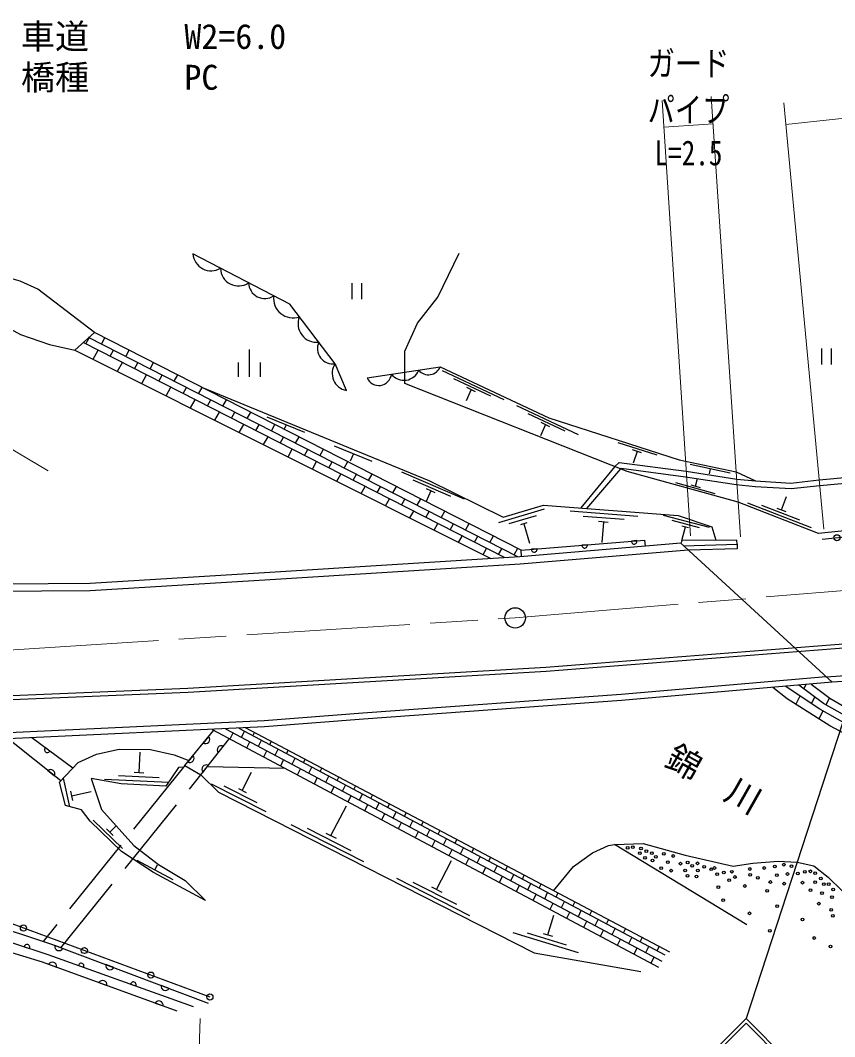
# Model space of a CAD drawing. Units: millimetres at full size, sheet at 1:1000; details may follow other scales. Extents: x 40000 to 680000, y 20000 to 380000.
# Drawn here: x 432015 to 491818, y 243536 to 318172 of the extents above; entities that cross this region are included whole.
import ezdxf
from ezdxf.enums import TextEntityAlignment as Align

# ---------------------------------------------------------------- set-up
doc = ezdxf.new("R2010")
doc.units = ezdxf.units.MM
doc.header["$LTSCALE"] = 1000
doc.linetypes.add('CHAIN', pattern=[18.5, 12, -1.5, 3.5, -1.5])
doc.linetypes.add('DASHED', pattern=[7.5, 6, -1.5])
for name, color, linetype, lineweight in [('M-BGD', 7, 'Continuous', 25), ('M-BMK', 2, 'CHAIN', 13), ('M-BMK-HTXT', 7, 'Continuous', 13), ('M-BMK-SRVR', 3, 'Continuous', 25), ('M-STR-HTXT', 7, 'Continuous', 13), ('M-STR-STR1', 1, 'Continuous', 25), ('M-STR-STRC', 7, 'Continuous', 25)]:
    doc.layers.add(name, color=color, linetype=linetype, lineweight=lineweight)
doc.styles.add('ＭＳ ゴシック', font='')
doc.styles.get('ＭＳ ゴシック').set_extended_font_data('MS Gothic')

msp = doc.modelspace()

# ---------------------------------------------------------------- linework, layer by layer
at = {"layer": 'M-BGD'}
for p, q in [((456367, 298861), (456367, 297687)), ((457067, 298861), (457067, 297687)), ((436837, 294412), (437082, 294848)), ((468556, 278775), (437033, 294873)), ((437973, 294393), (438233, 294854)), ((467579, 278713), (436638, 294514)), ((437356, 293294), (437728, 293957)), ((438620, 293502), (438865, 293938)), ((439756, 293483), (440016, 293945)), ((448844, 291997), (448844, 293990)), ((490861, 294064), (490861, 292890)), ((491561, 294064), (491561, 292890)), ((439146, 292397), (439511, 293046)), ((440402, 292591), (440647, 293027)), ((441539, 292572), (441799, 293036)), ((448044, 291997), (448044, 293043)), ((449644, 291997), (449644, 293043)), ((440935, 291499), (441293, 292136)), ((442185, 291681), (442430, 292117)), ((443321, 291662), (443583, 292127)), ((467548, 290311), (463024, 292442)), ((466566, 290574), (463852, 291853)), ((442725, 290602), (443076, 291226)), ((443967, 290771), (444212, 291207)), ((445104, 290752), (445366, 291218)), ((465449, 290901), (464816, 291200)), ((465133, 291051), (464749, 290236)), ((444515, 289704), (444859, 290315)), ((445750, 289860), (445995, 290296)), ((446886, 289841), (447149, 290309)), ((473004, 287741), (468481, 289872)), ((446305, 288807), (446641, 289405)), ((447533, 288950), (447778, 289386)), ((448669, 288931), (448933, 289400)), ((452916, 287899), (450141, 289039)), ((472023, 288004), (469309, 289283)), ((448095, 287909), (448424, 288495)), ((449315, 288040), (449560, 288476)), ((450452, 288021), (450716, 288491)), ((451528, 288469), (451395, 288144)), ((470589, 288481), (470205, 287666)), ((470905, 288331), (470272, 288630)), ((449885, 287012), (450206, 287584)), ((451098, 287129), (451343, 287565)), ((452234, 287110), (452499, 287582)), ((451674, 286114), (451989, 286674)), ((452880, 286219), (453126, 286655)), ((454017, 286200), (454282, 286673)), ((457857, 285772), (455082, 286912)), ((478787, 286232), (475929, 287146)), ((477636, 286411), (476970, 286624)), ((456470, 286342), (456242, 285787)), ((477303, 286518), (477029, 285660)), ((453464, 285217), (453772, 285764)), ((454663, 285309), (454908, 285745)), ((455799, 285290), (456066, 285763)), ((484144, 284917), (481211, 285547)), ((482678, 285232), (482602, 284880)), ((455254, 284319), (455554, 284853)), ((456446, 284398), (456691, 284834)), ((457582, 284379), (457849, 284854)), ((464624, 282998), (460042, 285000)), ((463623, 283206), (460874, 284407)), ((481602, 283966), (481755, 284516)), ((490901, 280064), (538374, 284958)), ((457044, 283422), (457337, 283943)), ((458228, 283488), (458473, 283924)), ((459365, 283469), (459632, 283945)), ((462485, 283474), (461844, 283755)), ((480117, 284224), (483007, 283418)), ((481265, 284059), (481939, 283872)), ((458834, 282524), (459119, 283033)), ((460011, 282578), (460256, 283014)), ((461147, 282559), (461416, 283036)), ((462165, 283614), (461821, 282829)), ((487907, 282220), (488288, 283198)), ((462930, 281648), (463199, 282127)), ((470488, 282277), (467133, 281279)), ((485425, 282737), (490083, 280920)), ((486433, 282569), (489228, 281479)), ((487580, 282347), (488233, 282093)), ((460624, 281627), (460902, 282122)), ((461793, 281667), (462039, 282103)), ((469902, 281790), (467890, 281191)), ((477370, 281730), (472386, 282123)), ((476350, 281510), (473359, 281745)), ((482633, 280924), (479248, 281815)), ((481903, 280900), (479872, 281434)), ((462413, 280729), (462685, 281212)), ((463576, 280757), (463821, 281193)), ((464712, 280738), (464982, 281218)), ((469216, 281273), (468747, 281133)), ((468982, 281203), (469409, 279765)), ((475180, 281301), (474482, 281356)), ((474831, 281328), (474713, 279833)), ((480834, 280964), (480566, 279948)), ((481071, 280901), (480597, 281026)), ((464203, 279832), (464467, 280302)), ((465359, 279847), (465604, 280283)), ((466495, 279828), (466766, 280309)), ((477287, 279962), (476887, 279929)), ((465993, 278934), (466250, 279391)), ((467141, 278936), (467386, 279372)), ((468278, 278917), (468549, 279400)), ((469956, 279364), (469555, 279331)), ((473655, 279666), (473254, 279633)), ((489699, 269398), (489541, 269090)), ((489261, 268545), (488954, 267947)), ((490352, 268481), (490100, 267990)), ((491442, 268414), (491176, 267896)), ((490947, 267451), (490651, 266874)), ((444090, 263450), (446225, 266034)), ((446098, 266102), (478883, 248651)), ((447076, 266147), (479118, 249092)), ((447424, 265396), (447643, 265846)), ((448055, 266192), (479353, 249534)), ((448261, 265516), (448480, 265966)), ((479706, 249741), (448543, 266215)), ((449099, 265637), (449209, 265863)), ((434978, 262318), (431127, 265408)), ((435868, 263248), (432855, 265488)), ((445277, 262765), (447374, 265422)), ((445846, 265575), (445447, 265092)), ((448660, 264737), (448879, 265187)), ((449498, 264858), (449717, 265308)), ((450335, 264979), (450447, 265208)), ((434179, 264503), (433857, 264743)), ((440734, 262935), (440806, 264433)), ((446550, 264378), (446938, 264869)), ((449897, 264079), (450116, 264529)), ((450734, 264200), (450954, 264650)), ((451572, 264321), (451685, 264554)), ((444705, 264194), (444306, 263712)), ((451134, 263421), (451353, 263871)), ((451971, 263542), (452190, 263992)), ((452809, 263662), (452924, 263899)), ((434028, 263080), (434516, 262688)), ((440384, 262952), (441083, 262918)), ((444090, 263450), (445277, 262765)), ((445431, 262960), (445819, 263452)), ((445765, 263383), (451471, 263242)), ((448311, 261618), (448992, 262955)), ((452370, 262763), (452589, 263213)), ((453208, 262884), (453427, 263333)), ((454045, 263004), (454162, 263244)), ((435173, 262522), (435627, 260423)), ((438208, 262456), (442894, 262230)), ((439221, 262708), (442218, 262563)), ((446034, 262105), (450043, 260062)), ((453607, 262105), (453826, 262554)), ((454444, 262225), (454663, 262675)), ((455282, 262346), (455401, 262590)), ((455681, 261567), (455900, 262017)), ((435688, 261563), (435836, 260879)), ((435762, 261221), (437228, 261538)), ((446972, 261964), (449378, 260738)), ((448030, 261761), (448592, 261475)), ((454844, 261446), (455063, 261896)), ((456080, 260788), (456299, 261238)), ((456518, 261688), (456639, 261935)), ((456918, 260909), (457137, 261359)), ((457755, 261030), (457877, 261280)), ((454825, 258299), (455969, 260480)), ((457317, 260130), (457536, 260580)), ((458154, 260251), (458373, 260700)), ((458992, 260371), (459116, 260626)), ((458553, 259472), (458773, 259922)), ((459391, 259592), (459610, 260042)), ((460228, 259713), (460354, 259971)), ((437364, 259437), (439521, 257352)), ((438588, 258546), (439049, 259022)), ((451879, 259126), (457225, 256402)), ((459790, 258814), (460009, 259263)), ((460628, 258934), (460847, 259384)), ((461465, 259055), (461592, 259317)), ((438337, 258789), (438840, 258303)), ((453085, 258849), (456292, 257214)), ((454450, 258490), (455199, 258108)), ((461027, 258155), (461246, 258605)), ((461864, 258276), (462083, 258726)), ((462702, 258397), (462831, 258662)), ((462263, 257497), (462482, 257947)), ((463101, 257618), (463320, 258068)), ((463938, 257738), (464069, 258007)), ((485377, 251755), (475641, 257645)), ((463500, 256839), (463719, 257289)), ((464337, 256960), (464557, 257409)), ((465175, 257080), (465308, 257353)), ((465574, 256301), (465793, 256751)), ((440576, 256498), (443214, 255071)), ((441895, 255784), (442095, 256154)), ((462589, 254343), (463676, 256477)), ((464737, 256181), (464956, 256630)), ((466411, 256422), (466546, 256698)), ((466811, 255643), (467030, 256093)), ((467648, 255764), (467784, 256043)), ((465973, 255522), (466192, 255972)), ((467210, 254864), (467429, 255314)), ((468047, 254985), (468266, 255435)), ((468885, 255106), (469023, 255389)), ((459643, 255170), (464989, 252446)), ((460849, 254893), (464056, 253258)), ((462214, 254533), (462963, 254152)), ((468447, 254206), (468666, 254656)), ((469284, 254327), (469503, 254776)), ((470121, 254447), (470261, 254734)), ((469683, 253548), (469902, 253998)), ((470521, 253668), (470740, 254118)), ((471358, 253789), (471499, 254079)), ((470920, 252890), (471139, 253339)), ((471757, 253010), (471976, 253460)), ((472595, 253131), (472738, 253425)), ((470754, 251018), (471194, 252452)), ((472156, 252231), (472376, 252681)), ((472994, 252352), (473213, 252802)), ((473831, 252473), (473976, 252770)), ((473393, 251573), (473612, 252023)), ((474230, 251694), (474450, 252144)), ((475068, 251814), (475215, 252115)), ((468188, 251177), (472969, 249712)), ((469232, 251171), (472101, 250292)), ((470420, 251121), (471089, 250916)), ((474630, 250915), (474849, 251365)), ((475467, 251036), (475686, 251485)), ((476305, 251156), (476453, 251461)), ((476704, 250377), (476923, 250827)), ((477541, 250498), (477691, 250806)), ((432308, 250140), (432690, 250013)), ((435132, 250012), (434546, 250232)), ((475866, 250257), (476085, 250706)), ((477103, 249598), (477322, 250048)), ((477940, 249719), (478160, 250169)), ((478778, 249840), (478930, 250152)), ((478340, 248940), (478559, 249390)), ((434089, 248853), (434677, 248639)), ((436281, 248766), (436659, 248631)), ((438871, 248608), (438285, 248828)), ((437785, 247508), (438373, 247294)), ((440118, 247394), (440497, 247259)), ((442939, 247081), (442353, 247301)), ((441913, 246007), (442501, 245793))]:
    msp.add_line(p, q, dxfattribs=at)
at = {"layer": 'M-BGD', "linetype": 'DASHED'}
for p, q in [((475681, 285410), (473170, 282362)), ((476095, 285247), (473598, 282328)), ((444090, 263450), (433690, 250525)), ((434990, 250065), (445277, 262765))]:
    msp.add_line(p, q, dxfattribs=at)
at = {"layer": 'M-BGD'}
for points in [[(506730, 302910), (511121, 301158), (515496, 299239), (519619, 297371), (524328, 295135), (529874, 291417), (529893, 290238), (533073, 289230), (538808, 289212), (539306, 285968), (538005, 285302), (532774, 284821), (490621, 280485), (484734, 282781), (476591, 285051), (460244, 291508), (460244, 293875), (461180, 295927), (462684, 297849), (464249, 301080)], [(421287, 301236), (422894, 300233), (425061, 299479), (427033, 298929), (428258, 298192), (429369, 297108), (430569, 295915), (432018, 295094), (434157, 294374), (436028, 293960)], [(437451, 295253), (433294, 298431), (432006, 299014), (429911, 299614), (428006, 300421), (427010, 301227)], [(455958, 290992), (455148, 292954), (451804, 297329), (444691, 301017)], [(468803, 279270), (437451, 295253), (436028, 293960), (466564, 278648)], [(457475, 291910), (462854, 292721), (470819, 288969), (480398, 285906), (484586, 285007), (486000, 284345)], [(445280, 291262), (462021, 284387), (467478, 281695), (470443, 282577), (480314, 281799), (482785, 280978), (483090, 279994)], [(475681, 285410), (475997, 285700), (480913, 285053), (484622, 284471), (486000, 284345), (488601, 284188), (490680, 284419), (533310, 288342), (536220, 288515)], [(476095, 285247), (476130, 285279), (480856, 284657), (484572, 284074), (485970, 283946), (488611, 283787), (490721, 284021), (533340, 287943), (536220, 288114)], [(468820, 278795), (468803, 279270), (477854, 280008), (477892, 279552)], [(484654, 279693), (484638, 280000), (480618, 279985), (480517, 279771)], [(480718, 279587), (484654, 279693), (484669, 279366), (481058, 279274)], [(427256, 268424), (444315, 269133), (470601, 270665), (495577, 272627), (531344, 275776), (557129, 278185)], [(427268, 268124), (444330, 268834), (470621, 270365), (495602, 272328), (531371, 275477), (557157, 277886)], [(491195, 269970), (497482, 270408), (497512, 269927), (491634, 269567)], [(490087, 269432), (491462, 268399), (495804, 265880), (499705, 264321), (507730, 262592), (507374, 261271), (499187, 262919), (495196, 264375), (491465, 266359), (488321, 268346), (487286, 269188)], [(507512, 261688), (499022, 263526), (495190, 265070), (490720, 267578), (488175, 269265)], [(507618, 262176), (499169, 264005), (495407, 265522), (490994, 267998), (489190, 269354)], [(344421, 267239), (344881, 267206), (351407, 266535), (371521, 267613), (381047, 266559), (400694, 265383), (411007, 265076), (418272, 261116), (424758, 254290), (445936, 246452)], [(344607, 265913), (350934, 265319), (371489, 266494), (381140, 265271), (400602, 264066), (410345, 263769), (417307, 260122), (423937, 252908), (434046, 249565), (444705, 245754)], [(344648, 266713), (351269, 265985), (371507, 267102), (381207, 266068), (400639, 264866), (410554, 264563), (417802, 260766), (424385, 253603), (434313, 250319), (445816, 246001)], [(344571, 265193), (351220, 264576), (371465, 265651), (381064, 264680), (410144, 263131), (416732, 259335), (423487, 252124), (433615, 249025), (443498, 245430)], [(443992, 263329), (443633, 263307), (442694, 261940), (439415, 262098), (437220, 262505), (437979, 260221), (440339, 257576), (442165, 256186), (444120, 255002), (445609, 253536), (441795, 255600), (439448, 257131), (437145, 259357), (436504, 260194), (435330, 260501), (434883, 262218), (436268, 263666), (437597, 264290), (439270, 264642), (441576, 264634), (443301, 264229), (444388, 263810)], [(445277, 262765), (446579, 261491), (469755, 249681), (477578, 248329)], [(471162, 254258), (472648, 256034), (474023, 257043), (475201, 257576), (475641, 257645), (477748, 257719), (480838, 256873), (484352, 256052), (485817, 256275), (487668, 256431), (489054, 256363), (490278, 256075), (491331, 255245), (492343, 254269), (493276, 253809), (495369, 252990), (496808, 252158), (498711, 250662)]]:
    msp.add_lwpolyline(points, dxfattribs=at)
for centre, radius in [((491982, 280176), 225), ((476616, 257405), 100), ((476999, 257453), 100), ((477504, 257003), 100), ((477596, 257356), 100), ((477888, 256663), 100), ((477985, 257168), 100), ((478399, 257010), 100), ((478685, 256748), 100), ((479269, 256967), 100), ((479956, 256803), 100), ((478441, 256474), 100), ((479074, 255903), 100), ((479573, 256353), 100), ((480488, 256240), 100), ((481022, 256321), 100), ((481354, 256077), 100), ((481746, 256267), 100), ((482232, 256010), 100), ((482983, 255922), 100), ((486640, 255924), 100), ((487418, 256030), 100), ((488081, 256166), 100), ((488656, 256058), 100), ((479816, 255727), 100), ((480840, 255733), 100), ((481009, 255341), 100), ((481678, 255300), 100), ((481773, 255740), 100), ((482753, 255827), 100), ((483192, 255476), 100), ((483676, 255588), 100), ((484264, 255651), 100), ((484496, 255262), 100), ((485579, 255851), 100), ((485621, 255420), 100), ((486178, 255210), 100), ((487576, 255399), 100), ((488344, 255483), 100), ((489112, 255520), 100), ((489628, 255640), 100), ((490032, 255677), 100), ((490391, 255542), 100), ((490810, 255161), 100), ((483276, 254506), 100), ((484075, 255031), 100), ((485211, 254601), 100), ((487093, 254895), 100), ((488102, 254772), 100), ((489456, 254847), 100), ((490391, 254884), 100), ((491020, 254735), 100), ((491378, 254742), 100), ((486851, 254254), 100), ((490047, 254301), 100), ((490887, 254073), 100), ((491623, 253775), 100), ((491715, 254344), 100), ((483634, 253560), 100), ((487587, 253129), 100), ((490655, 253305), 100), ((485558, 252594), 100), ((491570, 252842), 100), ((491689, 252411), 100), ((432247, 251518), 225), ((489450, 252147), 100), ((487061, 251312), 100), ((490318, 250783), 100), ((436716, 249864), 225), ((491513, 250157), 100), ((441599, 248057), 225), ((445936, 246452), 225)]:
    msp.add_circle(centre, radius, dxfattribs=at)
for centre, radius, start, end in [((446035, 301127), 1349, 184.67483, 300.52459), ((448035, 299976), 1314, 180.51832, 304.68111), ((449964, 298920), 1182, 181.16133, 304.03809), ((452038, 297751), 1425, 172.37573, 289.32116), ((453768, 295892), 1360, 157.75706, 277.01239), ((454971, 294076), 1136, 155.80932, 278.96013), ((456171, 292228), 1254, 144.6432, 260.2315), ((461990, 293076), 934, 219.51172, 337.62761), ((458335, 292304), 947, 204.61828, 352.52103), ((460187, 292896), 1159, 218.04368, 339.09564), ((477090, 279914), 203, 175.7009, 13.62429), ((469758, 279316), 203, 175.7009, 13.62429), ((473457, 279618), 203, 175.7009, 13.62429), ((445604, 265368), 318, 240.32201, 40.53974), ((433999, 264598), 203, 134.41279, 332.33618), ((446786, 264590), 318, 61.60347, 221.8212), ((444464, 263988), 318, 240.32201, 40.53974), ((445668, 263172), 318, 61.60347, 221.8212), ((434238, 262842), 318, 331.14716, 131.36489), ((432509, 250107), 203, 332.7364, 170.65979), ((434858, 250173), 318, 169.31479, 329.53252), ((434364, 248694), 318, 349.90202, 150.11976), ((436480, 248728), 203, 331.36774, 169.29113), ((438597, 248769), 318, 169.31479, 329.53252), ((438061, 247350), 318, 349.90202, 150.11976), ((440318, 247356), 203, 331.36774, 169.29113), ((442665, 247242), 318, 169.31479, 329.53252), ((442188, 245849), 318, 349.90202, 150.11976)]:
    msp.add_arc(centre, radius, start, end, dxfattribs=at)
at = {"layer": 'M-BMK'}
msp.add_lwpolyline([(69861, 284264), (93323, 288855), (107216, 291244), (119523, 292916), (124443, 293482), (137622, 294467), (149977, 294661), (164207, 294273), (169344, 293831), (269048, 284031), (368900, 273873), (386988, 272361), (400686, 271448), (416890, 271352), (430176, 271865), (468355, 274288), (569183, 282698)], dxfattribs=at)
at = {"layer": 'M-BMK-HTXT'}
msp.add_line((427831, 288764), (434061, 285085), dxfattribs=at)
at = {"layer": 'M-BMK-SRVR'}
msp.add_circle((468355, 274288), 750, dxfattribs=at)
at = {"layer": 'M-STR-HTXT'}
for p, q in [((535659, 315532), (488238, 310522)), ((481220, 280313), (479150, 312288)), ((482754, 312587), (484902, 280249)), ((491019, 280799), (488089, 312120)), ((482888, 310571), (479276, 310337)), ((444823, 232285), (445210, 244859))]:
    msp.add_line(p, q, dxfattribs=at)
at = {"layer": 'M-STR-STR1'}
msp.add_line((491634, 269567), (480517, 279771), dxfattribs=at)
for points in [[(480517, 279771), (468687, 278783), (450337, 277613), (437133, 276824), (418605, 276677)], [(481058, 279274), (468727, 278245), (450370, 277074), (437152, 276284), (419200, 276142)], [(491195, 269970), (476135, 268657), (457179, 267302), (449924, 266719), (430662, 265827)], [(491634, 269567), (476170, 268219), (457212, 266863), (449952, 266280), (431127, 265408)]]:
    msp.add_lwpolyline(points, dxfattribs=at)
at = {"layer": 'M-STR-STRC'}
for p, q in [((494073, 271751), (485306, 244871)), ((480806, 240371), (485306, 244871)), ((489806, 240371), (485306, 244871)), ((481159, 240371), (485306, 244518)), ((489452, 240371), (485306, 244518))]:
    msp.add_line(p, q, dxfattribs=at)

# ---------------------------------------------------------------- texts
at = {"layer": 'M-BMK-HTXT', "style": 'ＭＳ ゴシック'}
msp.add_text('錦\u3000川', height=1833, rotation=330.462, dxfattribs=at).set_placement((478961, 263031), align=Align.BOTTOM_LEFT)
at = {"layer": 'M-STR-HTXT', "style": 'ＭＳ ゴシック'}
for s, p in [('車道', (432062, 315522)), ('W2=6.0', (444062, 315522)), ('橋種', (432062, 312522)), ('PC', (444062, 312522))]:
    msp.add_text(s, height=1833, dxfattribs=at).set_placement(p, align=Align.BOTTOM_LEFT)
at = {"layer": 'M-STR-HTXT', "style": 'ＭＳ ゴシック', "width": 0.8}
for s, p in [('ガード', (481082, 313539)), ('パイプ', (481082, 310142)), ('L=2.5', (481082, 306970))]:
    msp.add_text(s, height=1833, dxfattribs=at).set_placement(p, align=Align.BOTTOM_CENTER)

doc.saveas('drawing.dxf')
